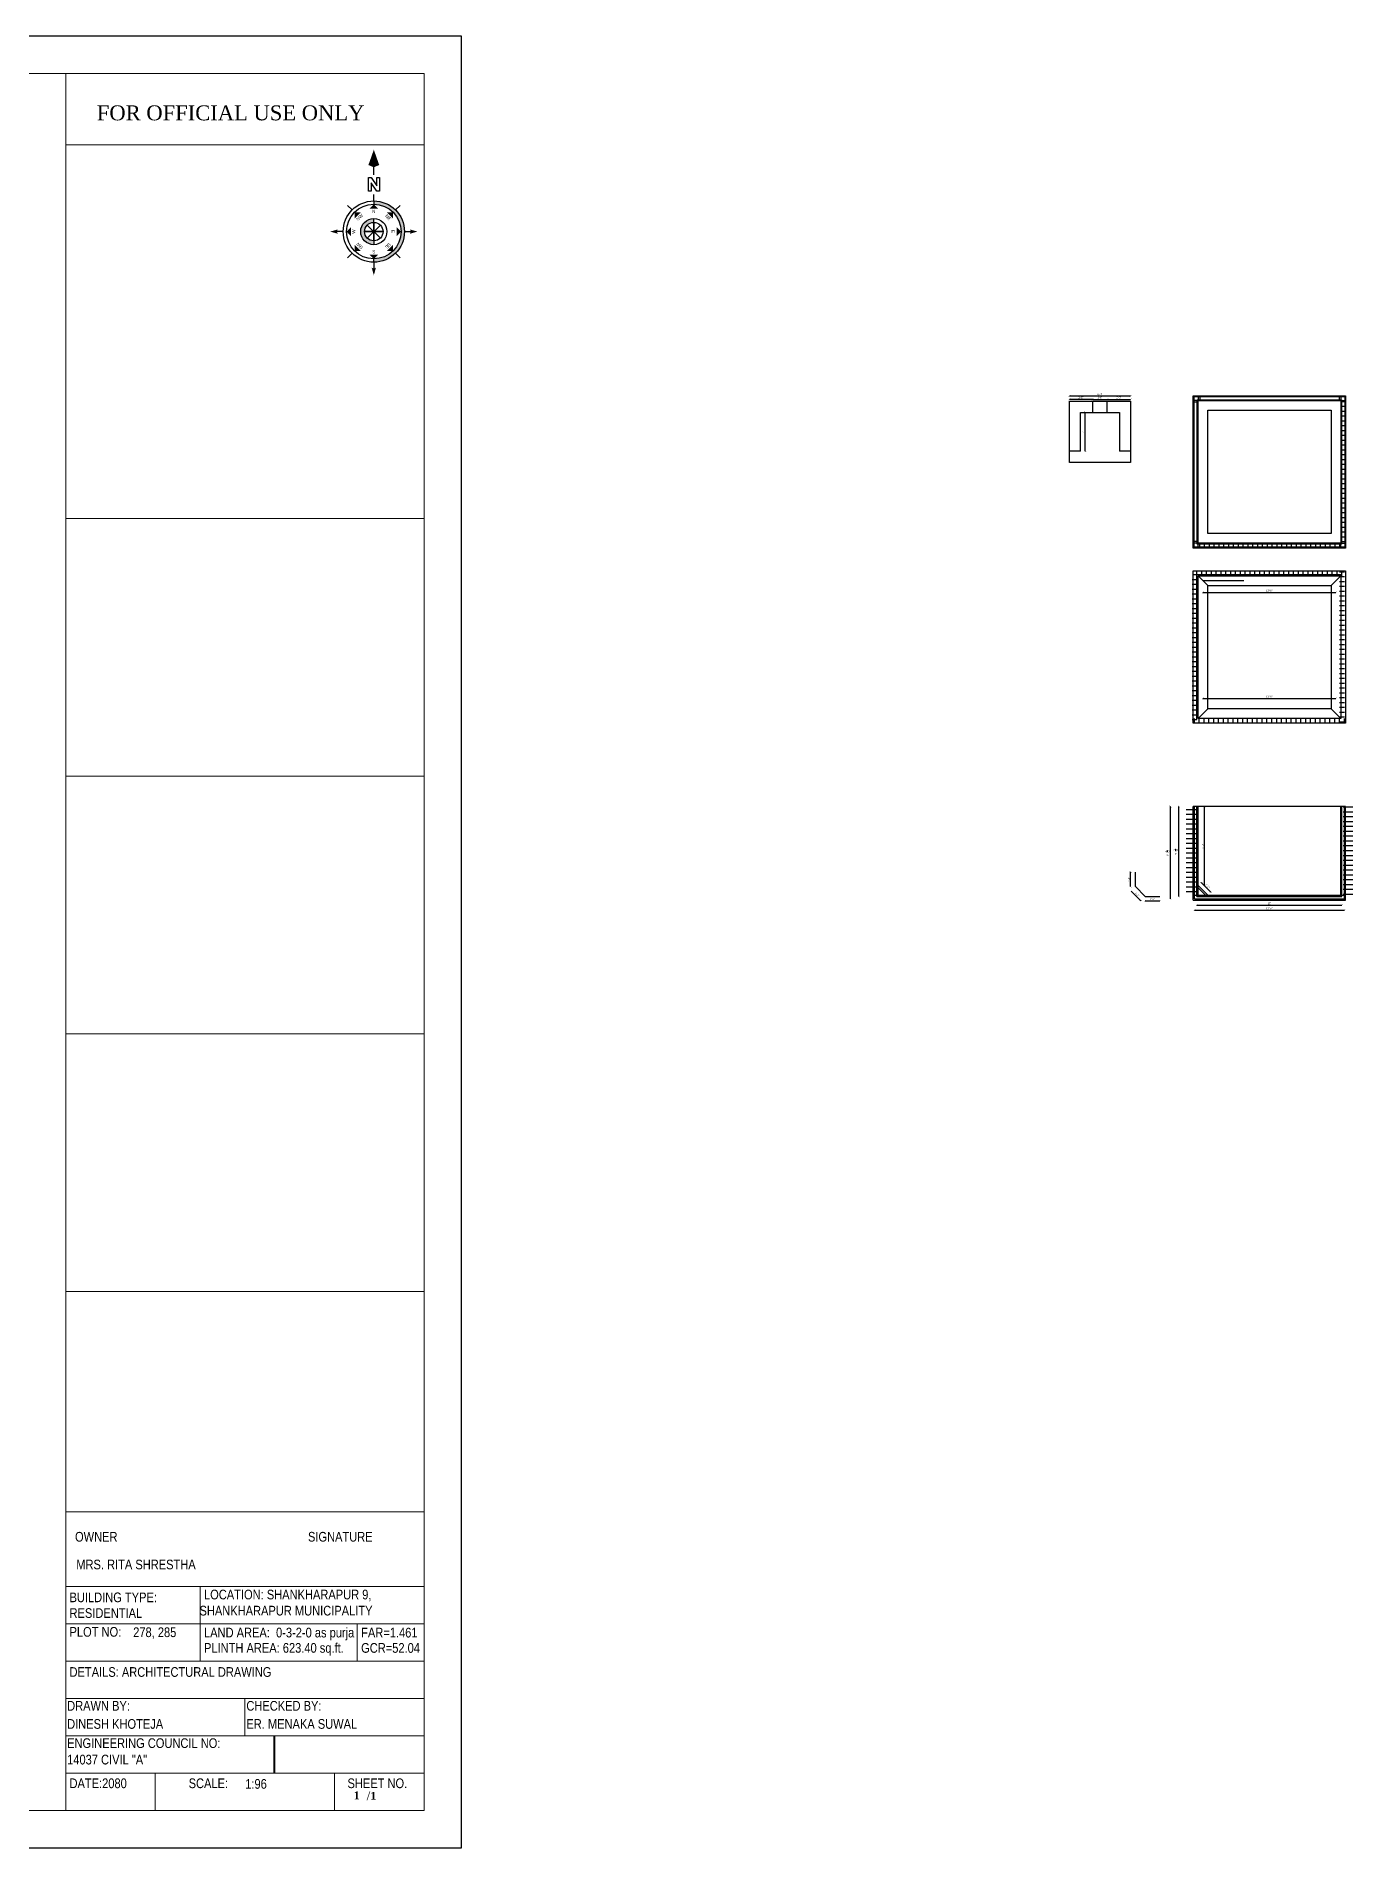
# Model space of a CAD drawing. Header units: inches. Extents: x 58262 to 62545, y -5508 to -3260.
# Drawn here: x 60912 to 62545, y -5508 to -3260 of the extents above; entities that cross this region are included whole.
import ezdxf
from ezdxf.enums import TextEntityAlignment as Align

# ---------------------------------------------------------------- set-up
doc = ezdxf.new("R2010")
doc.units = ezdxf.units.IN
doc.header["$MEASUREMENT"] = 0
for name, color, linetype, lineweight in [('1', 7, 'Continuous', 25), ('A-Wall', 250, 'Continuous', 40), ('ELE1', 3, 'Continuous', 9), ('ELEVATION', 6, 'Continuous', 30), ('Text', 7, 'Continuous', 9), ('Text 0.200', 122, 'Continuous', 20)]:
    doc.layers.add(name, color=color, linetype=linetype, lineweight=lineweight)
doc.styles.add('ordinary', font='ARIALN.TTF')
doc.styles.add('RomanS', font='stylu.ttf', dxfattribs={"height": 2})
doc.styles.get("Standard").update_dxf_attribs({"font": 'times.ttf'})
doc.dimstyles.get("Standard").update_dxf_attribs({"dimtxt": 2.25, "dimasz": 2.25, "dimexe": 0.18, "dimexo": 0.0625, "dimgap": 1, "dimtad": 1, "dimdec": 1, "dimzin": 0, "dimdsep": 46, "dimlunit": 4, "dimtxsty": 'Standard', "dimblk": 'ARCHTICK', "dimcen": 0.09, "dimse1": 1, "dimse2": 1, "dimadec": 0, "dimazin": 0, "dimtfac": 1, "dimtdec": 1, "dimtofl": 0, "dimtmove": 0, "dimatfit": 3, "dimldrblk": 'ARCHTICK', "dimfxl": 1, "dimtolj": 1, "dimtzin": 0, "dimarcsym": 0})

# ---------------------------------------------------------------- blocks, each defined once
blk = doc.blocks.new('Anno_North_J_Metric')
h = blk.add_hatch(color=0)
h.paths.add_polyline_path([(-4.17, 0), (-4.68, 0, 1), (4.68, 0), (4.17, 0, -1)])
h.paths.add_polyline_path([(1.41, 0), (2, 0, 1), (-2, 0), (-1.41, 0, -1)])
at = {"color": 0}
for p, q in [((0, 4.68), (0, 5.67)), ((-3.31, 3.31), (-4.01, 4.01)), ((3.31, 3.31), (4.01, 4.01)), ((-4.68, 0), (-5.67, 0)), ((-4.68, 0), (-4.17, 0)), ((-1.41, 0), (-2, 0)), ((1.41, 0), (-1.41, 0)), ((-1.41, 0), (1.41, 0)), ((1, 1), (-1, -1)), ((1, -1), (-1, 1)), ((-1, -1), (1, 1)), ((-1, 1), (1, -1)), ((0, -1.41), (0, 1.41)), ((0, 1.41), (0, -1.41)), ((1.41, 0), (2, 0)), ((4.68, 0), (4.17, 0)), ((4.68, 0), (5.67, 0)), ((8.67, 0), (9.83, 0)), ((-3.31, -3.31), (-4.01, -4.01)), ((0, -4.68), (0, -5.67)), ((3.31, -3.31), (4.01, -4.01))]:
    blk.add_line(p, q, dxfattribs=at)
at = {"color": 0, "linetype": 'ByBlock'}
for p, q in [((6.17, 0.82), (8.27, 0.82)), ((6.17, 0.4), (6.17, 0.82)), ((6.17, -0.44), (7.43, 0.4)), ((7.43, 0.4), (6.17, 0.4)), ((8.27, 0.4), (7.01, -0.44)), ((8.27, 0.82), (8.27, 0.4)), ((6.17, -0.86), (6.17, -0.44)), ((8.27, -0.86), (6.17, -0.86)), ((7.01, -0.44), (8.27, -0.44)), ((8.27, -0.44), (8.27, -0.86))]:
    blk.add_line(p, q, dxfattribs=at)
at = {"color": 0}
for radius in [4.68, 4.17, 2, 1.41]:
    blk.add_circle((0, 0), radius, dxfattribs=at)
for points in [[(-0.33, 5.5), (0, 5.67), (0, 6.67)], [(0, 6.67), (0.33, 5.5), (0, 5.67)], [(-2.95, 2.95), (-2, 2.95), (-2.95, 2)], [(0, 4.17), (0.67, 3.5), (-0.67, 3.5)], [(2.95, 2.95), (2.95, 2), (2, 2.95)], [(-6.67, 0), (-5.5, 0.33), (-5.67, 0)], [(-5.5, -0.33), (-5.67, 0), (-6.67, 0)], [(-4.17, 0), (-3.5, 0.67), (-3.5, -0.67)], [(4.17, 0), (3.5, -0.67), (3.5, 0.67)], [(12.5, 0), (10.17, 0.83), (9.83, 0)], [(9.83, 0), (10.17, -0.83), (12.5, 0)], [(-2.95, -2.95), (-2.95, -2), (-2, -2.95)], [(2.95, -2.95), (2, -2.95), (2.95, -2)], [(0, -4.17), (-0.67, -3.5), (0.67, -3.5)], [(0, -6.67), (-0.33, -5.5), (0, -5.67)], [(0.33, -5.5), (0, -5.67), (0, -6.67)]]:
    blk.add_solid(points, dxfattribs=at)
at = {"color": 0, "style": 'RomanS'}
blk.add_text('W', height=0.5, dxfattribs=at).set_placement((0, 2.83), align=Align.CENTER)
for s, rotation, p in [('S', 270, (-3.33, 0)), ('SW', 45, (-2, 2)), ('NW', 315, (2, 2)), ('N', 270, (2.83, 0)), ('SE', 135, (-2, -2)), ('E', 180, (0, -2.67)), ('NE', 225, (2, -2))]:
    blk.add_text(s, height=0.5, rotation=rotation, dxfattribs=at).set_placement(p, align=Align.CENTER)
blk = doc.blocks.new('_ArchTick')
at = {"color": 0, "linetype": 'ByBlock', "const_width": 0.15}
blk.add_lwpolyline([(-0.5, -0.5), (0.5, 0.5)], dxfattribs=at)
blk = doc.blocks.new('*D1393')
at = {"layer": 'Defpoints', "color": 0, "transparency": 16777216}
for p in [(62269.8, -3706.1), (62193.8, -3712.5), (62269.8, -3712.5)]:
    blk.add_point(p, dxfattribs=at)
at = {"layer": 'ELEVATION', "color": 0, "lineweight": -2, "transparency": 16777216}
blk.add_line((62193.8, -3706.1), (62269.8, -3706.1), dxfattribs=at)
at = {"layer": 'ELEVATION', "color": 0, "lineweight": -2, "transparency": 16777216, "xscale": 2.25, "yscale": 2.25, "zscale": 2.25, "rotation": 180}
blk.add_blockref('_ArchTick', (62193.8, -3706.1), dxfattribs=at)
at = {"layer": 'ELEVATION', "color": 0, "lineweight": -2, "transparency": 16777216, "xscale": 2.25, "yscale": 2.25, "zscale": 2.25}
blk.add_blockref('_ArchTick', (62269.8, -3706.1), dxfattribs=at)
at = {"layer": 'ELEVATION', "color": 0, "transparency": 16777216, "insert": (62231.8, -3704), "char_height": 2.25, "attachment_point": 5}
blk.add_mtext('\\A1;6\'-4"', dxfattribs=at)
blk = doc.blocks.new('*D1394')
at = {"layer": 'Defpoints', "color": 0, "transparency": 16777216}
for p in [(62193.8, -3710.3), (62193.8, -3712.5), (62222.8, -3712.5)]:
    blk.add_point(p, dxfattribs=at)
at = {"layer": 'ELEVATION', "color": 0, "lineweight": -2, "transparency": 16777216}
blk.add_line((62222.8, -3710.3), (62193.8, -3710.3), dxfattribs=at)
at = {"layer": 'ELEVATION', "color": 0, "lineweight": -2, "transparency": 16777216, "xscale": 2.25, "yscale": 2.25, "zscale": 2.25, "rotation": 180}
blk.add_blockref('_ArchTick', (62193.8, -3710.3), dxfattribs=at)
at = {"layer": 'ELEVATION', "color": 0, "lineweight": -2, "transparency": 16777216, "xscale": 2.25, "yscale": 2.25, "zscale": 2.25}
blk.add_blockref('_ArchTick', (62222.8, -3710.3), dxfattribs=at)
at = {"layer": 'ELEVATION', "color": 0, "transparency": 16777216, "insert": (62208.3, -3708.2), "char_height": 2.25, "attachment_point": 5}
blk.add_mtext('\\A1;2\'-5"', dxfattribs=at)
blk = doc.blocks.new('*D1395')
at = {"layer": 'Defpoints', "color": 0, "transparency": 16777216}
for p in [(62222.8, -3712.5), (62240.8, -3710.3), (62240.8, -3712.5)]:
    blk.add_point(p, dxfattribs=at)
at = {"layer": 'ELEVATION', "color": 0, "lineweight": -2, "transparency": 16777216}
blk.add_line((62222.8, -3710.3), (62240.8, -3710.3), dxfattribs=at)
at = {"layer": 'ELEVATION', "color": 0, "lineweight": -2, "transparency": 16777216, "xscale": 2.25, "yscale": 2.25, "zscale": 2.25, "rotation": 180}
blk.add_blockref('_ArchTick', (62222.8, -3710.3), dxfattribs=at)
at = {"layer": 'ELEVATION', "color": 0, "lineweight": -2, "transparency": 16777216, "xscale": 2.25, "yscale": 2.25, "zscale": 2.25}
blk.add_blockref('_ArchTick', (62240.8, -3710.3), dxfattribs=at)
at = {"layer": 'ELEVATION', "color": 0, "transparency": 16777216, "insert": (62231.8, -3708.2), "char_height": 2.25, "attachment_point": 5}
blk.add_mtext('\\A1;1\'-6"', dxfattribs=at)
blk = doc.blocks.new('*D1396')
at = {"layer": 'Defpoints', "color": 0, "transparency": 16777216}
for p in [(62240.8, -3712.5), (62269.8, -3710.3), (62269.8, -3712.5)]:
    blk.add_point(p, dxfattribs=at)
at = {"layer": 'ELEVATION', "color": 0, "lineweight": -2, "transparency": 16777216}
blk.add_line((62240.8, -3710.3), (62269.8, -3710.3), dxfattribs=at)
at = {"layer": 'ELEVATION', "color": 0, "lineweight": -2, "transparency": 16777216, "xscale": 2.25, "yscale": 2.25, "zscale": 2.25, "rotation": 180}
blk.add_blockref('_ArchTick', (62240.8, -3710.3), dxfattribs=at)
at = {"layer": 'ELEVATION', "color": 0, "lineweight": -2, "transparency": 16777216, "xscale": 2.25, "yscale": 2.25, "zscale": 2.25}
blk.add_blockref('_ArchTick', (62269.8, -3710.3), dxfattribs=at)
at = {"layer": 'ELEVATION', "color": 0, "transparency": 16777216, "insert": (62255.3, -3708.2), "char_height": 2.25, "attachment_point": 5}
blk.add_mtext('\\A1;2\'-5"', dxfattribs=at)
blk = doc.blocks.new('*D1397')
at = {"layer": 'Defpoints', "color": 0, "transparency": 16777216}
for p in [(62207.8, -3726.5), (62213.5, -3726.5), (62207.8, -3774.5)]:
    blk.add_point(p, dxfattribs=at)
at = {"layer": 'ELEVATION', "color": 0, "lineweight": -2, "transparency": 16777216}
blk.add_line((62213.5, -3774.5), (62213.5, -3726.5), dxfattribs=at)
at = {"layer": 'ELEVATION', "color": 0, "lineweight": -2, "transparency": 16777216, "xscale": 2.25, "yscale": 2.25, "zscale": 2.25}
for p, rotation in [((62213.5, -3726.5), 90), ((62213.5, -3774.5), 270)]:
    blk.add_blockref('_ArchTick', p, dxfattribs=dict(at, rotation=rotation))
at = {"layer": 'ELEVATION', "color": 0, "transparency": 16777216, "insert": (62211.4, -3750.5), "char_height": 2.25, "attachment_point": 5, "rotation": 90}
blk.add_mtext("\\A1;4'", dxfattribs=at)
blk = doc.blocks.new('*D1399')
at = {"layer": 'Defpoints', "color": 0, "transparency": 16777216}
for p in [(62319.1, -4215.6), (62349, -4215.6), (62349, -4330.1)]:
    blk.add_point(p, dxfattribs=at)
at = {"layer": 'ELEVATION', "color": 0, "lineweight": -2, "transparency": 16777216}
blk.add_line((62319.1, -4330.1), (62319.1, -4215.6), dxfattribs=at)
at = {"layer": 'ELEVATION', "color": 0, "lineweight": -2, "transparency": 16777216, "xscale": 2.25, "yscale": 2.25, "zscale": 2.25}
for p, rotation in [((62319.1, -4215.6), 90), ((62319.1, -4330.1), 270)]:
    blk.add_blockref('_ArchTick', p, dxfattribs=dict(at, rotation=rotation))
at = {"layer": 'ELEVATION', "color": 0, "transparency": 16777216, "insert": (62315.5, -4272.9), "char_height": 2.25, "attachment_point": 5, "rotation": 90}
blk.add_mtext('\\A1;9\'-6{\\H1x;\\S1/2;}"', dxfattribs=at)
blk = doc.blocks.new('*D1400')
at = {"layer": 'Defpoints', "color": 0, "transparency": 16777216}
for p in [(62349, -4330.1), (62535, -4330.1), (62535, -4344.2)]:
    blk.add_point(p, dxfattribs=at)
at = {"layer": 'ELEVATION', "color": 0, "lineweight": -2, "transparency": 16777216}
blk.add_line((62349, -4344.2), (62535, -4344.2), dxfattribs=at)
at = {"layer": 'ELEVATION', "color": 0, "lineweight": -2, "transparency": 16777216, "xscale": 2.25, "yscale": 2.25, "zscale": 2.25, "rotation": 180}
blk.add_blockref('_ArchTick', (62349, -4344.2), dxfattribs=at)
at = {"layer": 'ELEVATION', "color": 0, "lineweight": -2, "transparency": 16777216, "xscale": 2.25, "yscale": 2.25, "zscale": 2.25}
blk.add_blockref('_ArchTick', (62535, -4344.2), dxfattribs=at)
at = {"layer": 'ELEVATION', "color": 0, "transparency": 16777216, "insert": (62442, -4342), "char_height": 2.25, "attachment_point": 5}
blk.add_mtext('\\A1;15\'-6"', dxfattribs=at)
blk = doc.blocks.new('*D1401')
at = {"layer": 'Defpoints', "color": 0, "transparency": 16777216}
for p in [(62352, -4327.1), (62532, -4327.1), (62532, -4337.9)]:
    blk.add_point(p, dxfattribs=at)
at = {"layer": 'ELEVATION', "color": 0, "lineweight": -2, "transparency": 16777216}
blk.add_line((62352, -4337.9), (62532, -4337.9), dxfattribs=at)
at = {"layer": 'ELEVATION', "color": 0, "lineweight": -2, "transparency": 16777216, "xscale": 2.25, "yscale": 2.25, "zscale": 2.25, "rotation": 180}
blk.add_blockref('_ArchTick', (62352, -4337.9), dxfattribs=at)
at = {"layer": 'ELEVATION', "color": 0, "lineweight": -2, "transparency": 16777216, "xscale": 2.25, "yscale": 2.25, "zscale": 2.25}
blk.add_blockref('_ArchTick', (62532, -4337.9), dxfattribs=at)
at = {"layer": 'ELEVATION', "color": 0, "transparency": 16777216, "insert": (62442, -4335.7), "char_height": 2.25, "attachment_point": 5}
blk.add_mtext("\\A1;15'", dxfattribs=at)
blk = doc.blocks.new('*D1402')
at = {"layer": 'Defpoints', "color": 0, "transparency": 16777216}
for p in [(62329.5, -4215.6), (62532, -4215.6), (62532, -4327.1)]:
    blk.add_point(p, dxfattribs=at)
at = {"layer": 'ELEVATION', "color": 0, "lineweight": -2, "transparency": 16777216}
blk.add_line((62329.5, -4327.1), (62329.5, -4215.6), dxfattribs=at)
at = {"layer": 'ELEVATION', "color": 0, "lineweight": -2, "transparency": 16777216, "xscale": 2.25, "yscale": 2.25, "zscale": 2.25}
for p, rotation in [((62329.5, -4215.6), 90), ((62329.5, -4327.1), 270)]:
    blk.add_blockref('_ArchTick', p, dxfattribs=dict(at, rotation=rotation))
at = {"layer": 'ELEVATION', "color": 0, "transparency": 16777216, "insert": (62325.8, -4271.4), "char_height": 2.25, "attachment_point": 5, "rotation": 90}
blk.add_mtext('\\A1;9\'-3{\\H1x;\\S1/2;}"', dxfattribs=at)
blk = doc.blocks.new('*D1405')
at = {"layer": 'Defpoints', "color": 0, "transparency": 16777216}
for p in [(62524.5, -4081.4), (62359.5, -4100.2), (62524.5, -4100.2)]:
    blk.add_point(p, dxfattribs=at)
at = {"layer": 'ELEVATION', "color": 0, "lineweight": -2, "transparency": 16777216}
blk.add_line((62359.5, -4081.4), (62524.5, -4081.4), dxfattribs=at)
at = {"layer": 'ELEVATION', "color": 0, "lineweight": -2, "transparency": 16777216, "xscale": 2.25, "yscale": 2.25, "zscale": 2.25, "rotation": 180}
blk.add_blockref('_ArchTick', (62359.5, -4081.4), dxfattribs=at)
at = {"layer": 'ELEVATION', "color": 0, "lineweight": -2, "transparency": 16777216, "xscale": 2.25, "yscale": 2.25, "zscale": 2.25}
blk.add_blockref('_ArchTick', (62524.5, -4081.4), dxfattribs=at)
at = {"layer": 'ELEVATION', "color": 0, "transparency": 16777216, "insert": (62442, -4079.3), "char_height": 2.25, "attachment_point": 5}
blk.add_mtext('\\A1;13\'-9"', dxfattribs=at)
blk = doc.blocks.new('*D1407')
at = {"layer": 'Defpoints', "color": 0, "transparency": 16777216}
for p in [(62269.8, -4297), (62275.7, -4297), (62275.7, -4315)]:
    blk.add_point(p, dxfattribs=at)
at = {"layer": 'ELEVATION', "color": 0, "lineweight": -2, "transparency": 16777216}
blk.add_line((62269.8, -4315), (62269.8, -4297), dxfattribs=at)
at = {"layer": 'ELEVATION', "color": 0, "lineweight": -2, "transparency": 16777216, "xscale": 2.25, "yscale": 2.25, "zscale": 2.25}
for p, rotation in [((62269.8, -4297), 90), ((62269.8, -4315), 270)]:
    blk.add_blockref('_ArchTick', p, dxfattribs=dict(at, rotation=rotation))
at = {"layer": 'ELEVATION', "color": 0, "transparency": 16777216, "insert": (62267.6, -4306), "char_height": 2.25, "attachment_point": 5, "rotation": 90}
blk.add_mtext('\\A1;1\'-6"', dxfattribs=at)
blk = doc.blocks.new('*D1408')
at = {"layer": 'Defpoints', "color": 0, "transparency": 16777216}
for p in [(62275.7, -4315), (62270.3, -4320.4), (62287.9, -4327.1)]:
    blk.add_point(p, dxfattribs=at)
at = {"layer": 'ELEVATION', "color": 0, "lineweight": -2, "transparency": 16777216}
blk.add_line((62282.4, -4332.6), (62270.3, -4320.4), dxfattribs=at)
at = {"layer": 'ELEVATION', "color": 0, "lineweight": -2, "transparency": 16777216, "xscale": 2.25, "yscale": 2.25, "zscale": 2.25}
for p, rotation in [((62270.3, -4320.4), 135), ((62282.4, -4332.6), 315)]:
    blk.add_blockref('_ArchTick', p, dxfattribs=dict(at, rotation=rotation))
at = {"layer": 'ELEVATION', "color": 0, "transparency": 16777216, "insert": (62277.9, -4325), "char_height": 2.25, "attachment_point": 5, "rotation": 315}
blk.add_mtext('\\A1;1\'-5"', dxfattribs=at)
blk = doc.blocks.new('*D1409')
at = {"layer": 'Defpoints', "color": 0, "transparency": 16777216}
for p in [(62287.9, -4327.1), (62305.9, -4327.1), (62305.9, -4332.6)]:
    blk.add_point(p, dxfattribs=at)
at = {"layer": 'ELEVATION', "color": 0, "lineweight": -2, "transparency": 16777216}
blk.add_line((62287.9, -4332.6), (62305.9, -4332.6), dxfattribs=at)
at = {"layer": 'ELEVATION', "color": 0, "lineweight": -2, "transparency": 16777216, "xscale": 2.25, "yscale": 2.25, "zscale": 2.25, "rotation": 180}
blk.add_blockref('_ArchTick', (62287.9, -4332.6), dxfattribs=at)
at = {"layer": 'ELEVATION', "color": 0, "lineweight": -2, "transparency": 16777216, "xscale": 2.25, "yscale": 2.25, "zscale": 2.25}
blk.add_blockref('_ArchTick', (62305.9, -4332.6), dxfattribs=at)
at = {"layer": 'ELEVATION', "color": 0, "transparency": 16777216, "insert": (62296.9, -4330.4), "char_height": 2.25, "attachment_point": 5}
blk.add_mtext('\\A1;1\'-6"', dxfattribs=at)
blk = doc.blocks.new('*D1410')
at = {"layer": 'Defpoints', "color": 0, "transparency": 16777216}
for p in [(62359.5, -3935.2), (62524.5, -3935.2), (62524.5, -3949.8)]:
    blk.add_point(p, dxfattribs=at)
at = {"layer": 'ELEVATION', "color": 0, "lineweight": -2, "transparency": 16777216}
blk.add_line((62359.5, -3949.8), (62524.5, -3949.8), dxfattribs=at)
at = {"layer": 'ELEVATION', "color": 0, "lineweight": -2, "transparency": 16777216, "xscale": 2.25, "yscale": 2.25, "zscale": 2.25, "rotation": 180}
blk.add_blockref('_ArchTick', (62359.5, -3949.8), dxfattribs=at)
at = {"layer": 'ELEVATION', "color": 0, "lineweight": -2, "transparency": 16777216, "xscale": 2.25, "yscale": 2.25, "zscale": 2.25}
blk.add_blockref('_ArchTick', (62524.5, -3949.8), dxfattribs=at)
at = {"layer": 'ELEVATION', "color": 0, "transparency": 16777216, "insert": (62442, -3947.7), "char_height": 2.25, "attachment_point": 5}
blk.add_mtext('\\A1;13\'-9"', dxfattribs=at)
blk = doc.blocks.new('*D1411')
at = {"layer": 'Defpoints', "color": 0, "transparency": 16777216}
for p in [(62353.5, -4313.6), (62357.3, -4309.8), (62365.5, -4325.6)]:
    blk.add_point(p, dxfattribs=at)
at = {"layer": 'ELEVATION', "color": 0, "lineweight": -2, "transparency": 16777216}
blk.add_line((62369.3, -4321.8), (62357.3, -4309.8), dxfattribs=at)
at = {"layer": 'ELEVATION', "color": 0, "lineweight": -2, "transparency": 16777216, "xscale": 2.25, "yscale": 2.25, "zscale": 2.25}
for p, rotation in [((62357.3, -4309.8), 135), ((62369.3, -4321.8), 315)]:
    blk.add_blockref('_ArchTick', p, dxfattribs=dict(at, rotation=rotation))
at = {"layer": 'ELEVATION', "color": 0, "transparency": 16777216, "insert": (62364.8, -4314.3), "char_height": 2.25, "attachment_point": 5, "rotation": 315}
blk.add_mtext('\\A1;1\'-5"', dxfattribs=at)
blk = doc.blocks.new('*D1412')
at = {"layer": 'Defpoints', "color": 0, "transparency": 16777216}
for p in [(62353.5, -4215.6), (62361.5, -4215.6), (62353.5, -4313.6)]:
    blk.add_point(p, dxfattribs=at)
at = {"layer": 'ELEVATION', "color": 0, "lineweight": -2, "transparency": 16777216}
blk.add_line((62361.5, -4313.6), (62361.5, -4215.6), dxfattribs=at)
at = {"layer": 'ELEVATION', "color": 0, "lineweight": -2, "transparency": 16777216, "xscale": 2.25, "yscale": 2.25, "zscale": 2.25}
for p, rotation in [((62361.5, -4215.6), 90), ((62361.5, -4313.6), 270)]:
    blk.add_blockref('_ArchTick', p, dxfattribs=dict(at, rotation=rotation))
at = {"layer": 'ELEVATION', "color": 0, "transparency": 16777216, "insert": (62359.3, -4264.6), "char_height": 2.25, "attachment_point": 5, "rotation": 90}
blk.add_mtext('\\A1;8\'-2"', dxfattribs=at)

msp = doc.modelspace()

# ---------------------------------------------------------------- linework, layer by layer
at = {"color": 5}
for p, q in [((62530.47, -3712.9), (62536.47, -3712.9)), ((62530.47, -3718.9), (62536.47, -3718.9)), ((62530.47, -3724.9), (62536.47, -3724.9)), ((62530.47, -3730.9), (62536.47, -3730.9)), ((62530.47, -3736.9), (62536.47, -3736.9)), ((62530.47, -3742.9), (62536.47, -3742.9)), ((62530.47, -3748.9), (62536.47, -3748.9)), ((62530.47, -3754.9), (62536.47, -3754.9)), ((62530.47, -3760.9), (62536.47, -3760.9)), ((62530.47, -3766.9), (62536.47, -3766.9)), ((62530.47, -3772.9), (62536.47, -3772.9)), ((62530.47, -3778.9), (62536.47, -3778.9)), ((62530.47, -3784.9), (62536.47, -3784.9)), ((62530.47, -3790.9), (62536.47, -3790.9)), ((62530.47, -3796.9), (62536.47, -3796.9)), ((62530.47, -3802.9), (62536.47, -3802.9)), ((62530.47, -3808.9), (62536.47, -3808.9)), ((62530.47, -3814.9), (62536.47, -3814.9)), ((62530.47, -3820.9), (62536.47, -3820.9)), ((62530.47, -3826.9), (62536.47, -3826.9)), ((62530.47, -3832.9), (62536.47, -3832.9)), ((62530.47, -3838.9), (62536.47, -3838.9)), ((62530.47, -3844.9), (62536.47, -3844.9)), ((62530.47, -3850.9), (62536.47, -3850.9)), ((62530.47, -3856.9), (62536.47, -3856.9)), ((62530.47, -3862.9), (62536.47, -3862.9)), ((62355.47, -3894.9), (62355.47, -3888.9)), ((62361.47, -3894.9), (62361.47, -3888.9)), ((62367.47, -3894.9), (62367.47, -3888.9)), ((62373.47, -3894.9), (62373.47, -3888.9)), ((62379.47, -3894.9), (62379.47, -3888.9)), ((62385.47, -3894.9), (62385.47, -3888.9)), ((62391.47, -3894.9), (62391.47, -3888.9)), ((62397.47, -3894.9), (62397.47, -3888.9)), ((62403.47, -3894.9), (62403.47, -3888.9)), ((62409.47, -3894.9), (62409.47, -3888.9)), ((62415.47, -3894.9), (62415.47, -3888.9)), ((62421.47, -3894.9), (62421.47, -3888.9)), ((62427.47, -3894.9), (62427.47, -3888.9)), ((62433.47, -3894.9), (62433.47, -3888.9)), ((62439.47, -3894.9), (62439.47, -3888.9)), ((62445.47, -3894.9), (62445.47, -3888.9)), ((62451.47, -3894.9), (62451.47, -3888.9)), ((62457.47, -3894.9), (62457.47, -3888.9)), ((62463.47, -3894.9), (62463.47, -3888.9)), ((62469.47, -3894.9), (62469.47, -3888.9)), ((62475.47, -3894.9), (62475.47, -3888.9)), ((62481.47, -3894.9), (62481.47, -3888.9)), ((62487.47, -3894.9), (62487.47, -3888.9)), ((62493.47, -3894.9), (62493.47, -3888.9)), ((62499.47, -3894.9), (62499.47, -3888.9)), ((62505.47, -3894.9), (62505.47, -3888.9)), ((62511.47, -3894.9), (62511.47, -3888.9)), ((62517.47, -3894.9), (62517.47, -3888.9)), ((62523.47, -3894.9), (62523.47, -3888.9)), ((62529.47, -3894.9), (62529.47, -3888.9)), ((62530.47, -3868.9), (62536.47, -3868.9)), ((62530.47, -3874.9), (62536.47, -3874.9)), ((62530.47, -3880.9), (62536.47, -3880.9)), ((62530.47, -3886.9), (62536.47, -3886.9)), ((62345.97, -3933.73), (62351.97, -3933.73)), ((62347.47, -3927.73), (62351.97, -3927.73)), ((62351.97, -3927.73), (62351.97, -3923.23)), ((62357.97, -3929.23), (62357.97, -3923.23)), ((62363.97, -3929.23), (62363.97, -3923.23)), ((62369.97, -3929.23), (62369.97, -3923.23)), ((62375.97, -3929.23), (62375.97, -3923.23)), ((62381.97, -3929.23), (62381.97, -3923.23)), ((62387.97, -3929.23), (62387.97, -3923.23)), ((62393.97, -3929.23), (62393.97, -3923.23)), ((62399.97, -3929.23), (62399.97, -3923.23)), ((62405.97, -3929.23), (62405.97, -3923.23)), ((62411.97, -3929.23), (62411.97, -3923.23)), ((62417.97, -3929.23), (62417.97, -3923.23)), ((62423.97, -3929.23), (62423.97, -3923.23)), ((62429.97, -3929.23), (62429.97, -3923.23)), ((62435.97, -3929.23), (62435.97, -3923.23)), ((62441.97, -3929.23), (62441.97, -3923.23)), ((62447.97, -3929.23), (62447.97, -3923.23)), ((62453.97, -3929.23), (62453.97, -3923.23)), ((62459.97, -3929.23), (62459.97, -3923.23)), ((62465.97, -3929.23), (62465.97, -3923.23)), ((62471.97, -3929.23), (62471.97, -3923.23)), ((62477.97, -3929.23), (62477.97, -3923.23)), ((62483.97, -3929.23), (62483.97, -3923.23)), ((62489.97, -3929.23), (62489.97, -3923.23)), ((62495.97, -3929.23), (62495.97, -3923.23)), ((62501.97, -3929.23), (62501.97, -3923.23)), ((62507.97, -3929.23), (62507.97, -3923.23)), ((62513.97, -3929.23), (62513.97, -3923.23)), ((62519.97, -3929.23), (62519.97, -3923.23)), ((62525.97, -3929.23), (62525.97, -3923.23)), ((62534.97, -3924.73), (62528.97, -3924.73)), ((62534.97, -3930.73), (62528.97, -3930.73)), ((62531.97, -3929.23), (62531.97, -3923.23)), ((62345.97, -3939.73), (62351.97, -3939.73)), ((62345.97, -3945.73), (62351.97, -3945.73)), ((62345.97, -3951.73), (62351.97, -3951.73)), ((62534.97, -3936.73), (62528.97, -3936.73)), ((62534.97, -3942.73), (62528.97, -3942.73)), ((62534.97, -3948.73), (62528.97, -3948.73)), ((62534.97, -3954.73), (62528.97, -3954.73)), ((62345.97, -3957.73), (62351.97, -3957.73)), ((62345.97, -3963.73), (62351.97, -3963.73)), ((62345.97, -3969.73), (62351.97, -3969.73)), ((62345.97, -3975.73), (62351.97, -3975.73)), ((62534.97, -3960.73), (62528.97, -3960.73)), ((62534.97, -3966.73), (62528.97, -3966.73)), ((62534.97, -3972.73), (62528.97, -3972.73)), ((62534.97, -3978.73), (62528.97, -3978.73)), ((62345.97, -3981.73), (62351.97, -3981.73)), ((62345.97, -3987.73), (62351.97, -3987.73)), ((62345.97, -3993.73), (62351.97, -3993.73)), ((62345.97, -3999.73), (62351.97, -3999.73)), ((62534.97, -3984.73), (62528.97, -3984.73)), ((62534.97, -3990.73), (62528.97, -3990.73)), ((62534.97, -3996.73), (62528.97, -3996.73)), ((62345.97, -4005.73), (62351.97, -4005.73)), ((62345.97, -4011.73), (62351.97, -4011.73)), ((62345.97, -4017.73), (62351.97, -4017.73)), ((62345.97, -4023.73), (62351.97, -4023.73)), ((62534.97, -4002.73), (62528.97, -4002.73)), ((62534.97, -4008.73), (62528.97, -4008.73)), ((62534.97, -4014.73), (62528.97, -4014.73)), ((62534.97, -4020.73), (62528.97, -4020.73)), ((62345.97, -4029.73), (62351.97, -4029.73)), ((62345.97, -4035.73), (62351.97, -4035.73)), ((62345.97, -4041.73), (62351.97, -4041.73)), ((62534.97, -4026.73), (62528.97, -4026.73)), ((62534.97, -4032.73), (62528.97, -4032.73)), ((62534.97, -4038.73), (62528.97, -4038.73)), ((62534.97, -4044.73), (62528.97, -4044.73)), ((62345.97, -4047.73), (62351.97, -4047.73)), ((62345.97, -4053.73), (62351.97, -4053.73)), ((62345.97, -4059.73), (62351.97, -4059.73)), ((62345.97, -4065.73), (62351.97, -4065.73)), ((62534.97, -4050.73), (62528.97, -4050.73)), ((62534.97, -4056.73), (62528.97, -4056.73)), ((62534.97, -4062.73), (62528.97, -4062.73)), ((62534.97, -4068.73), (62528.97, -4068.73)), ((62345.97, -4071.73), (62351.97, -4071.73)), ((62345.97, -4077.73), (62351.97, -4077.73)), ((62345.97, -4083.73), (62351.97, -4083.73)), ((62345.97, -4089.73), (62351.97, -4089.73)), ((62534.97, -4074.73), (62528.97, -4074.73)), ((62534.97, -4080.73), (62528.97, -4080.73)), ((62534.97, -4086.73), (62528.97, -4086.73)), ((62345.97, -4095.73), (62351.97, -4095.73)), ((62345.97, -4101.73), (62351.97, -4101.73)), ((62345.97, -4107.73), (62351.97, -4107.73)), ((62348.97, -4112.23), (62348.97, -4106.23)), ((62354.97, -4112.23), (62354.97, -4106.23)), ((62360.97, -4112.23), (62360.97, -4106.23)), ((62366.97, -4112.23), (62366.97, -4106.23)), ((62372.97, -4112.23), (62372.97, -4106.23)), ((62378.97, -4112.23), (62378.97, -4106.23)), ((62384.97, -4112.23), (62384.97, -4106.23)), ((62390.97, -4112.23), (62390.97, -4106.23)), ((62396.97, -4112.23), (62396.97, -4106.23)), ((62402.97, -4112.23), (62402.97, -4106.23)), ((62408.97, -4112.23), (62408.97, -4106.23)), ((62414.97, -4112.23), (62414.97, -4106.23)), ((62420.97, -4112.23), (62420.97, -4106.23)), ((62426.97, -4112.23), (62426.97, -4106.23)), ((62432.97, -4112.23), (62432.97, -4106.23)), ((62438.97, -4112.23), (62438.97, -4106.23)), ((62444.97, -4112.23), (62444.97, -4106.23)), ((62450.97, -4112.23), (62450.97, -4106.23)), ((62456.97, -4112.23), (62456.97, -4106.23)), ((62462.97, -4112.23), (62462.97, -4106.23)), ((62468.97, -4112.23), (62468.97, -4106.23)), ((62474.97, -4112.23), (62474.97, -4106.23)), ((62480.97, -4112.23), (62480.97, -4106.23)), ((62486.97, -4112.23), (62486.97, -4106.23)), ((62492.97, -4112.23), (62492.97, -4106.23)), ((62498.97, -4112.23), (62498.97, -4106.23)), ((62504.97, -4112.23), (62504.97, -4106.23)), ((62510.97, -4112.23), (62510.97, -4106.23)), ((62516.97, -4112.23), (62516.97, -4106.23)), ((62522.97, -4112.23), (62522.97, -4106.23)), ((62534.97, -4092.73), (62528.97, -4092.73)), ((62534.97, -4098.73), (62528.97, -4098.73)), ((62534.97, -4104.73), (62528.97, -4104.73)), ((62528.97, -4112.23), (62528.97, -4106.23)), ((62534.97, -4110.73), (62528.97, -4110.73)), ((62534.97, -4112.23), (62534.97, -4106.23)), ((62348.97, -4330.14), (62348.97, -4215.64)), ((62351.97, -4327.14), (62351.97, -4215.64)), ((62531.97, -4327.14), (62531.97, -4215.64)), ((62534.97, -4330.14), (62534.97, -4215.64)), ((62351.97, -4314.97), (62351.97, -4296.97)), ((62364.14, -4327.14), (62351.97, -4314.97)), ((62348.97, -4330.14), (62534.97, -4330.14)), ((62351.97, -4327.14), (62531.97, -4327.14)), ((62364.14, -4327.14), (62382.14, -4327.14))]:
    msp.add_line(p, q, dxfattribs=at)
at = {"color": 40, "ltscale": 5}
for p, q in [((62351.97, -3927.73), (62531.97, -3927.73)), ((62351.97, -4107.73), (62351.97, -3927.73))]:
    msp.add_line(p, q, dxfattribs=at)
for points in [[(62347.47, -3705.9), (62536.47, -3705.9), (62536.47, -3894.9), (62347.47, -3894.9)], [(62353.47, -3711.9), (62530.47, -3711.9), (62530.47, -3888.9), (62353.47, -3888.9)], [(62347.47, -3923.23), (62536.47, -3923.23), (62536.47, -4112.23), (62347.47, -4112.23)], [(62353.47, -3929.23), (62530.47, -3929.23), (62530.47, -4106.23), (62353.47, -4106.23)], [(62365.47, -3941.23), (62518.47, -3941.23), (62518.47, -4094.23), (62365.47, -4094.23)]]:
    msp.add_lwpolyline(points, close=True, dxfattribs=at)
at = {"color": 5}
for points in [[(62348.47, -3706.9), (62535.47, -3706.9), (62535.47, -3893.9), (62348.47, -3893.9)], [(62352.47, -3710.9), (62531.47, -3710.9), (62531.47, -3889.9), (62352.47, -3889.9)]]:
    msp.add_lwpolyline(points, close=True, dxfattribs=at)
at = {"layer": '1', "color": 4, "ltscale": 5}
msp.add_lwpolyline([(62365.47, -3723.9), (62518.47, -3723.9), (62518.47, -3876.9), (62365.47, -3876.9)], close=True, dxfattribs=at)
at = {"layer": 'A-Wall', "ltscale": 50}
msp.add_line((61207.39, -5368.72), (61207.39, -5415.03), dxfattribs=at)
at = {"layer": 'Defpoints'}
msp.add_lwpolyline([(61439.74, -3259.7), (58262.14, -3259.7), (58262.14, -5507.67), (61439.74, -5507.67)], close=True, dxfattribs=at)
at = {"layer": 'ELE1'}
for p, q in [((60948.77, -5461.35), (60948.77, -3306.02)), ((61393.43, -3394.57), (60948.77, -3394.57)), ((61393.43, -3858.06), (60948.77, -3858.06)), ((61393.43, -4177.83), (60948.77, -4177.83)), ((61393.43, -4497.6), (60948.77, -4497.6)), ((61393.43, -4817.36), (60948.77, -4817.36))]:
    msp.add_line(p, q, dxfattribs=at)
msp.add_lwpolyline([(58308.46, -3306.02), (61393.43, -3306.02), (61393.43, -5461.35), (58308.46, -5461.35)], close=True, dxfattribs=at)
at = {"layer": 'ELEVATION'}
for p, q in [((62353.47, -3705.9), (62353.47, -3711.9)), ((62355.47, -3705.9), (62355.47, -3711.9)), ((62528.47, -3705.9), (62528.47, -3711.9)), ((62530.47, -3705.9), (62530.47, -3711.9)), ((62207.81, -3726.49), (62255.81, -3726.49)), ((62207.81, -3774.49), (62207.81, -3726.49)), ((62222.81, -3726.49), (62222.81, -3712.49)), ((62240.81, -3726.49), (62240.81, -3712.49)), ((62255.81, -3726.49), (62255.81, -3774.49)), ((62353.47, -3711.9), (62347.47, -3711.9)), ((62353.47, -3713.9), (62347.47, -3713.9)), ((62530.47, -3711.9), (62536.47, -3711.9)), ((62207.81, -3774.49), (62193.81, -3774.49)), ((62269.81, -3774.49), (62255.81, -3774.49)), ((62353.47, -3886.9), (62347.47, -3886.9)), ((62353.47, -3888.9), (62347.47, -3888.9)), ((62353.47, -3894.9), (62353.47, -3888.9)), ((62530.47, -3894.9), (62530.47, -3888.9)), ((62530.47, -3888.9), (62536.47, -3888.9)), ((62365.47, -3941.23), (62353.47, -3929.23)), ((62518.47, -3941.23), (62530.47, -3929.23)), ((62359.47, -3935.23), (62410.21, -3935.23)), ((62365.47, -4094.23), (62353.47, -4106.23)), ((62518.47, -4094.23), (62530.47, -4106.23)), ((62338.86, -4219.14), (62350.58, -4219.14)), ((62338.86, -4225.14), (62350.58, -4225.14)), ((62347.47, -4331.64), (62347.47, -4215.64)), ((62536.47, -4215.64), (62347.47, -4215.64)), ((62353.47, -4325.64), (62353.47, -4215.64)), ((62530.47, -4325.64), (62530.47, -4215.64)), ((62533.63, -4216.14), (62545.35, -4216.14)), ((62533.63, -4222.14), (62545.35, -4222.14)), ((62536.47, -4331.64), (62536.47, -4215.64)), ((62536.47, -4325.64), (62536.47, -4215.64)), ((62338.86, -4231.14), (62350.58, -4231.14)), ((62338.86, -4237.14), (62350.58, -4237.14)), ((62338.86, -4243.14), (62350.58, -4243.14)), ((62533.63, -4228.14), (62545.35, -4228.14)), ((62533.63, -4234.14), (62545.35, -4234.14)), ((62533.63, -4240.14), (62545.35, -4240.14)), ((62533.63, -4246.14), (62545.35, -4246.14)), ((62338.86, -4249.14), (62350.58, -4249.14)), ((62338.86, -4255.14), (62350.58, -4255.14)), ((62338.86, -4261.14), (62350.58, -4261.14)), ((62338.86, -4267.14), (62350.58, -4267.14)), ((62533.63, -4252.14), (62545.35, -4252.14)), ((62533.63, -4258.14), (62545.35, -4258.14)), ((62533.63, -4264.14), (62545.35, -4264.14)), ((62533.63, -4270.14), (62545.35, -4270.14)), ((62338.86, -4273.14), (62350.58, -4273.14)), ((62338.86, -4279.14), (62350.58, -4279.14)), ((62338.86, -4285.14), (62350.58, -4285.14)), ((62338.86, -4291.14), (62350.58, -4291.14)), ((62533.63, -4276.14), (62545.35, -4276.14)), ((62533.63, -4282.14), (62545.35, -4282.14)), ((62533.63, -4288.14), (62545.35, -4288.14)), ((62275.72, -4314.97), (62275.72, -4296.97)), ((62287.89, -4327.14), (62275.72, -4314.97)), ((62338.86, -4297.14), (62350.58, -4297.14)), ((62338.86, -4303.14), (62350.58, -4303.14)), ((62338.86, -4309.14), (62350.58, -4309.14)), ((62338.86, -4315.14), (62350.58, -4315.14)), ((62365.47, -4325.64), (62353.47, -4313.64)), ((62533.63, -4294.14), (62545.35, -4294.14)), ((62533.63, -4300.14), (62545.35, -4300.14)), ((62533.63, -4306.14), (62545.35, -4306.14)), ((62533.63, -4312.14), (62545.35, -4312.14)), ((62287.89, -4327.14), (62305.89, -4327.14)), ((62338.86, -4321.14), (62350.58, -4321.14)), ((62347.47, -4325.64), (62536.47, -4325.64)), ((62347.47, -4331.64), (62536.47, -4331.64)), ((62533.63, -4318.14), (62545.35, -4318.14)), ((62533.63, -4324.14), (62545.35, -4324.14))]:
    msp.add_line(p, q, dxfattribs=at)
msp.add_lwpolyline([(62193.81, -3712.49), (62269.81, -3712.49), (62269.81, -3788.49), (62193.81, -3788.49)], close=True, dxfattribs=at)
at = {"layer": 'Text'}
for p, q in [((60948.77, -5090.81), (61393.43, -5090.81)), ((60948.77, -5183.44), (61393.43, -5183.44)), ((61115.6, -5183.44), (61115.6, -5276.08)), ((60948.77, -5229.76), (61393.43, -5229.76)), ((61310.52, -5229.76), (61310.52, -5276.13)), ((60948.77, -5276.08), (61393.43, -5276.08)), ((60948.77, -5322.4), (61393.43, -5322.4)), ((61171.1, -5322.4), (61171.1, -5368.76)), ((60948.77, -5368.72), (61393.43, -5368.72)), ((60948.77, -5415.03), (61393.43, -5415.03)), ((61059.94, -5461.35), (61059.94, -5415.03)), ((61282.26, -5461.35), (61282.26, -5415.03))]:
    msp.add_line(p, q, dxfattribs=at)

# ---------------------------------------------------------------- block references
at = {"color": 0, "lineweight": 20, "ltscale": 0.5, "xscale": 8.12160000007134, "yscale": 8.12160000007134, "zscale": 8.12159999999858, "rotation": 90}
msp.add_blockref('Anno_North_J_Metric', (61330.98, -3502.13), dxfattribs=at)

# ---------------------------------------------------------------- texts
at = {"insert": (61282.26, -5424.13), "char_height": 6.54232, "width": 86.8429, "attachment_point": 1}
msp.add_mtext('\\A1;{\\fTimes New Roman|b1|i0|c0|p18;\\H1.2367x;\\P\\pi29.76545;\\H0.80859x;    \\fBookman Old Style|b0|i0|c0|p18;\\H1.6907x;/\\fBookman Old Style|b1|i0|c0|p18;\\H0.86414x;1\\fArial|b1|i0|c0|p34;\\H1.2047x; \\H0.8998x;   }', dxfattribs=at)
at = {"layer": 'Text'}
msp.add_text('FOR OFFICIAL USE ONLY', height=18.5271, dxfattribs=at).set_placement((60987.35, -3364.05))
at = {"layer": 'Text', "style": 'ordinary'}
for s, p in [('OWNER', (60960.33, -5127.74)), ('SIGNATURE', (61249.28, -5127.74)), ('MRS. RITA SHRESTHA', (60961.86, -5162.14)), ('BUILDING TYPE:  ', (60953.5, -5202.92)), ('LOCATION: SHANKHARAPUR 9,', (61120.33, -5199.43)), ('RESIDENTIAL', (60953.5, -5222.42)), ('SHANKHARAPUR MUNICIPALITY', (61114.74, -5219.43)), ('PLOT NO: ', (60953.5, -5245.75)), ('278, 285', (61032.46, -5246.2)), ('LAND AREA:  0-3-2-0 as purja', (61120.33, -5246.62)), ('FAR=1.461', (61315.25, -5246.67)), ('PLINTH AREA: 623.40 sq.ft.', (61120.33, -5265.62)), ('GCR=52.04', (61315.25, -5265.67)), ('DETAILS: ARCHITECTURAL DRAWING ', (60953.5, -5295.55)), ('DRAWN BY:', (60950.55, -5337.51)), ('CHECKED BY: ', (61172.88, -5337.51)), ('DINESH KHOTEJA', (60950.55, -5360.01)), ('ER. MENAKA SUWAL', (61172.88, -5360.01)), ('ENGINEERING COUNCIL NO:', (60950.55, -5383.83)), ('14037 CIVIL "A"', (60950.55, -5404.24)), ('DATE:2080', (60953.5, -5433.64)), ('SCALE:', (61101.27, -5433.64)), ('SHEET NO.', (61298.31, -5433.64))]:
    msp.add_text(s, height=12, dxfattribs=at).set_placement(p)
msp.add_attdef('1:96', (61171.48, -5434.4), 'SCALE', height=12, dxfattribs=at)
at = {"layer": 'Text 0.200', "ltscale": 10, "insert": (61309.75, -5437.72), "char_height": 9.9298, "width": 19.4821, "attachment_point": 2}
msp.add_mtext('{\\fBookman Old Style|b1|i0|c0|p18;1}', dxfattribs=at)

# ---------------------------------------------------------------- dimensions: what is measured, and where the dimension line sits
at = {"layer": 'ELEVATION'}
for base, p1, p2, picture, middle in [((62269.81, -3706.11), (62193.81, -3712.49), (62269.81, -3712.49), '*D1393', (62231.81, -3703.97)), ((62193.81, -3710.33), (62222.81, -3712.49), (62193.81, -3712.49), '*D1394', (62208.31, -3708.19)), ((62524.47, -3949.82), (62359.47, -3935.23), (62524.47, -3935.23), '*D1410', (62441.97, -3947.68)), ((62524.47, -4081.43), (62359.47, -4100.23), (62524.47, -4100.23), '*D1405', (62441.97, -4079.28)), ((62305.89, -4332.58), (62287.89, -4327.14), (62305.89, -4327.14), '*D1409', (62296.89, -4330.43)), ((62534.97, -4344.15), (62348.97, -4330.14), (62534.97, -4330.14), '*D1400', (62441.97, -4342.01)), ((62531.97, -4337.88), (62351.97, -4327.14), (62531.97, -4327.14), '*D1401', (62441.97, -4335.74))]:
    dim = msp.add_linear_dim(base=base, p1=p1, p2=p2, dimstyle='Standard', dxfattribs=at)
    dim.commit()
    dim.dimension.update_dxf_attribs({"geometry": picture, "text_midpoint": middle})
for base, p1, p2, picture, middle in [((62240.81, -3710.33), (62222.81, -3712.49), (62240.81, -3712.49), '*D1395', (62231.81, -3708.19)), ((62269.81, -3710.33), (62240.81, -3712.49), (62269.81, -3712.49), '*D1396', (62255.31, -3708.19))]:
    dim = msp.add_linear_dim(base=base, p1=p1, p2=p2, dimstyle='Standard', override={"dimtmove": 1}, dxfattribs=at)
    dim.commit()
    dim.dimension.update_dxf_attribs({"geometry": picture, "text_midpoint": middle})
for base, p1, p2, picture, middle in [((62213.55, -3726.49), (62207.81, -3774.49), (62207.81, -3726.49), '*D1397', (62211.42, -3750.49)), ((62319.13, -4215.64), (62348.97, -4330.14), (62348.97, -4215.64), '*D1399', (62315.49, -4272.89)), ((62329.49, -4215.64), (62531.97, -4327.14), (62531.97, -4215.64), '*D1402', (62325.85, -4271.39)), ((62361.46, -4215.64), (62353.47, -4313.64), (62353.47, -4215.64), '*D1412', (62359.31, -4264.64)), ((62269.76, -4296.97), (62275.72, -4314.97), (62275.72, -4296.97), '*D1407', (62267.61, -4305.97))]:
    dim = msp.add_linear_dim(base=base, p1=p1, p2=p2, angle=90, dimstyle='Standard', dxfattribs=at)
    dim.commit()
    dim.dimension.update_dxf_attribs({"geometry": picture, "text_midpoint": middle})
for p1, p2, distance, picture, middle in [((62287.89, -4327.14), (62275.72, -4314.97), 7.72, '*D1408', (62277.86, -4325)), ((62365.47, -4325.64), (62353.47, -4313.64), -5.47, '*D1411', (62364.85, -4314.26))]:
    dim = msp.add_aligned_dim(p1=p1, p2=p2, distance=distance, dimstyle='Standard', dxfattribs=at)
    dim.commit()
    dim.dimension.update_dxf_attribs({"geometry": picture, "text_midpoint": middle})

doc.saveas('drawing.dxf')
